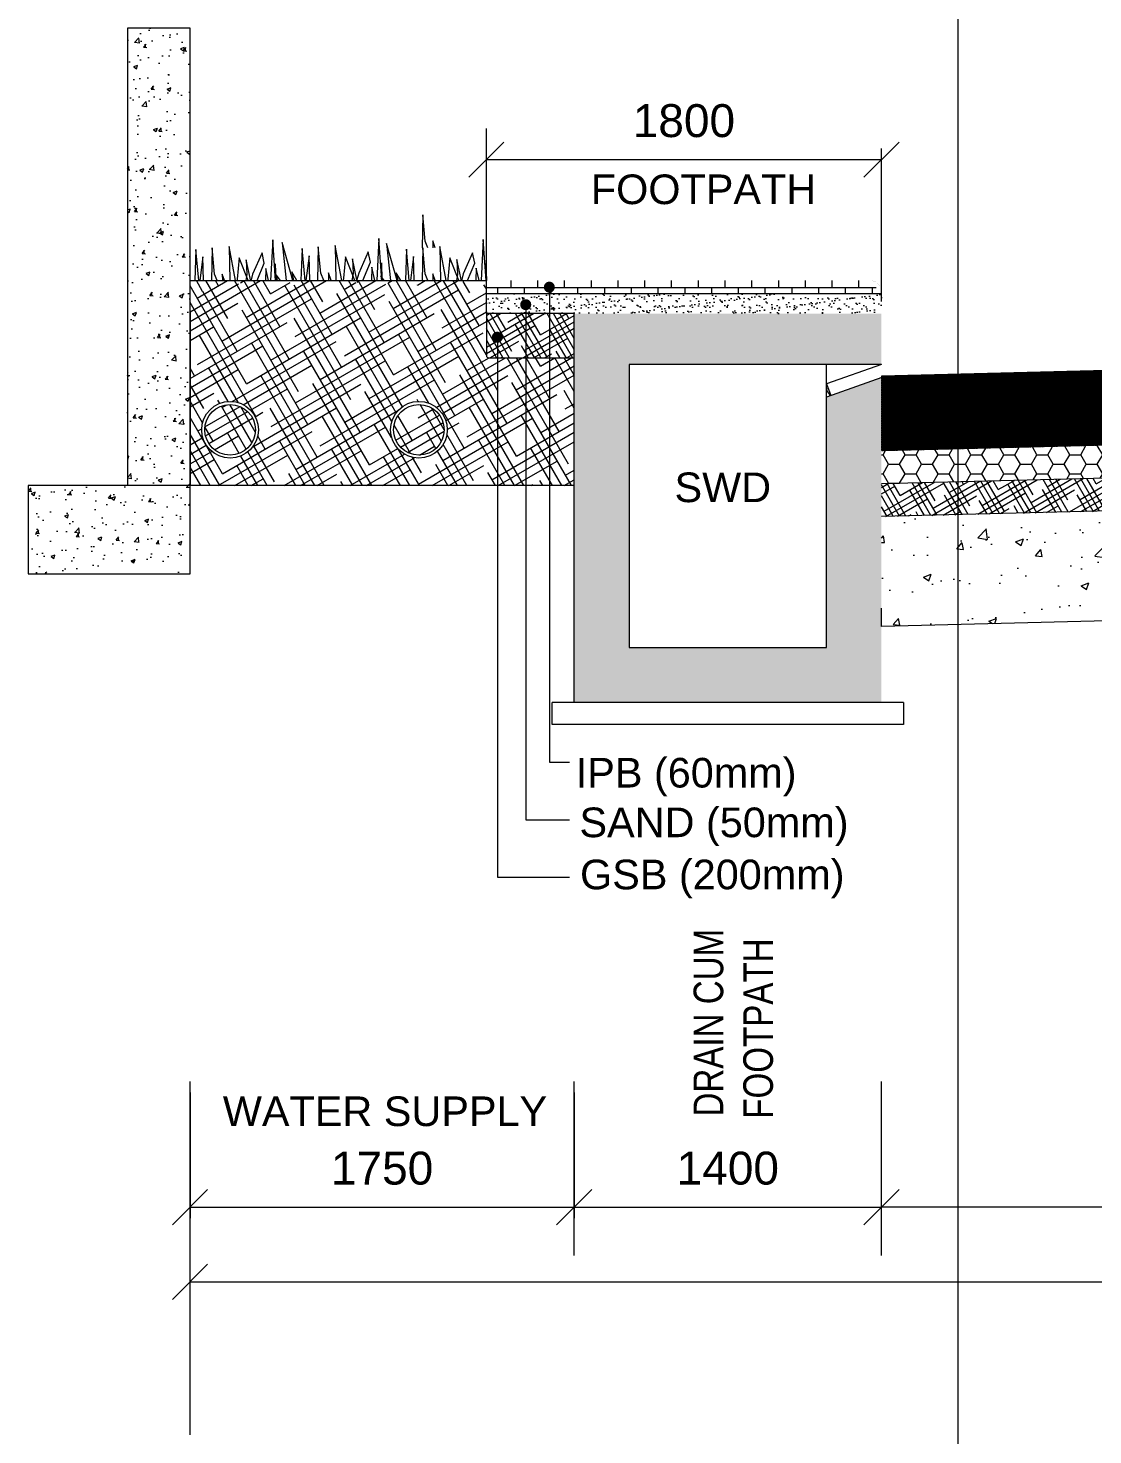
# Model space of a CAD drawing. Header units: inches. Extents: x 1863003 to 1881330, y 133141 to 515800.
# Drawn here: x 1865005 to 1869855, y 330832 to 337240 of the extents above; entities that cross this region are included whole.
import ezdxf

# ---------------------------------------------------------------- set-up
doc = ezdxf.new("R2010")
doc.units = ezdxf.units.IN
doc.header["$MEASUREMENT"] = 0
doc.layers.get('0').update_dxf_attribs({"color": 4, "linetype": 'ELEC_LINE', "lineweight": 13})
doc.layers.get('Defpoints').update_dxf_attribs({"lineweight": 13})
for name, color, linetype, lineweight in [('DIM', 7, 'Continuous', 13), ('DIMEN', 7, 'Continuous', 13), ('HATCH', 252, 'Continuous', 13)]:
    doc.layers.add(name, color=color, linetype=linetype, lineweight=lineweight)
doc.styles.add('ARIAL', font='arial.ttf')
doc.styles.get("Standard").update_dxf_attribs({"font": 'romans.shx'})
doc.linetypes.add('ELEC_LINE', pattern='A,12.7,-5.08,["EL",Standard,S=2.54,R=0,X=-2.54,Y=-1.27],-5.08', length=22.86)
doc.dimstyles.get("Standard").update_dxf_attribs({"dimtxt": 180, "dimasz": 160, "dimexe": 50, "dimexo": 50, "dimgap": 100, "dimtad": 1, "dimdec": 0, "dimzin": 0, "dimdsep": 46, "dimtxsty": 'ARIAL', "dimcen": 0.09, "dimclrd": 256, "dimclre": 256, "dimclrt": 256, "dimadec": 0, "dimazin": 0, "dimtm": 1e-09, "dimtfac": 1, "dimtdec": 0, "dimtofl": 0, "dimtmove": 0, "dimatfit": 3, "dimfxl": 0, "dimtolj": 1, "dimtzin": 0, "dimlwd": 9, "dimlwe": -1, "dimarcsym": 0})

# ---------------------------------------------------------------- blocks, each defined once
blk = doc.blocks.new('_Oblique')
at = {"color": 0, "linetype": 'ByBlock', "lineweight": -2}
blk.add_line((-0.5, -0.5), (0.5, 0.5), dxfattribs=at)
blk = doc.blocks.new('*D125')
at = {"layer": 'Defpoints', "color": 0, "ltscale": 0.02}
for p in [(1868892.303417261, 331869.4965176445), (1868892.303417261, 331869.4965176445), (1875892.303417261, 331869.4965176445)]:
    blk.add_point(p, dxfattribs=at)
at = {"layer": 'DIMEN', "lineweight": 9, "ltscale": 0.02}
blk.add_line((1875892.303417261, 331869.4965176445), (1868892.303417261, 331869.4965176445), dxfattribs=at)
at = {"layer": 'DIMEN', "lineweight": 9, "ltscale": 0.02, "xscale": 160, "yscale": 160, "zscale": 160, "rotation": 180}
blk.add_blockref('_Oblique', (1868892.303417261, 331869.4965176445), dxfattribs=at)
at = {"layer": 'DIMEN', "lineweight": 9, "ltscale": 0.02, "xscale": 160, "yscale": 160, "zscale": 160}
blk.add_blockref('_Oblique', (1875892.303417261, 331869.4965176445), dxfattribs=at)
at = {"layer": 'DIMEN', "ltscale": 0.02, "insert": (1872392.303417261, 332047.0544985449), "char_height": 150, "attachment_point": 5, "style": 'ARIAL'}
blk.add_mtext('\\A1;7.0m CARRIAGEWAY', dxfattribs=at)
blk = doc.blocks.new('*D126')
at = {"layer": 'Defpoints', "color": 0, "ltscale": 0.02}
for p in [(1867492.303417261, 331869.4965176445), (1868892.303417261, 331869.4965176445), (1868892.303417261, 331869.4965176445)]:
    blk.add_point(p, dxfattribs=at)
at = {"layer": 'DIMEN', "lineweight": 9, "ltscale": 0.02}
blk.add_line((1867492.303417261, 331869.4965176445), (1868892.303417261, 331869.4965176445), dxfattribs=at)
at = {"layer": 'DIMEN', "lineweight": 9, "ltscale": 0.02, "xscale": 160, "yscale": 160, "zscale": 160, "rotation": 180}
blk.add_blockref('_Oblique', (1867492.303417261, 331869.4965176445), dxfattribs=at)
at = {"layer": 'DIMEN', "lineweight": 9, "ltscale": 0.02, "xscale": 160, "yscale": 160, "zscale": 160}
blk.add_blockref('_Oblique', (1868892.303417261, 331869.4965176445), dxfattribs=at)
at = {"layer": 'DIMEN', "ltscale": 0.02, "insert": (1868192.303417261, 332046.0824658027), "char_height": 150, "attachment_point": 5, "style": 'ARIAL'}
blk.add_mtext('\\A1;1400', dxfattribs=at)
blk = doc.blocks.new('*D127')
at = {"layer": 'Defpoints', "color": 0, "ltscale": 0.02}
for p in [(1879742.303417261, 331529.2169270333), (1865742.303417261, 331351.6077865149), (1879742.303417261, 331351.6077865149)]:
    blk.add_point(p, dxfattribs=at)
at = {"layer": 'DIMEN', "ltscale": 0.02}
for p, q in [((1865742.303417261, 331401.6077865149), (1865742.303417261, 331579.2169270333)), ((1879742.303417261, 331401.6077865149), (1879742.303417261, 331579.2169270333))]:
    blk.add_line(p, q, dxfattribs=at)
at = {"layer": 'DIMEN', "lineweight": 9, "ltscale": 0.02}
blk.add_line((1865742.303417261, 331529.2169270333), (1879742.303417261, 331529.2169270333), dxfattribs=at)
at = {"layer": 'DIMEN', "lineweight": 9, "ltscale": 0.02, "xscale": 160, "yscale": 160, "zscale": 160, "rotation": 180}
blk.add_blockref('_Oblique', (1865742.303417261, 331529.2169270333), dxfattribs=at)
at = {"layer": 'DIMEN', "lineweight": 9, "ltscale": 0.02, "xscale": 160, "yscale": 160, "zscale": 160}
blk.add_blockref('_Oblique', (1879742.303417261, 331529.2169270333), dxfattribs=at)
at = {"layer": 'DIMEN', "ltscale": 0.02, "insert": (1872392.303417261, 331706.8260675517), "char_height": 150, "attachment_point": 5, "style": 'ARIAL'}
blk.add_mtext('\\A1;14000 ROW', dxfattribs=at)
blk = doc.blocks.new('*D130')
at = {"layer": 'Defpoints', "color": 0, "ltscale": 0.02}
for p in [(1865742.303417261, 332441.6540302401), (1867492.303417261, 332441.6540302401), (1867492.303417261, 331869.4965176445)]:
    blk.add_point(p, dxfattribs=at)
at = {"layer": 'DIMEN', "ltscale": 0.02}
for p, q in [((1865742.303417261, 332391.6540302401), (1865742.303417261, 331819.4965176445)), ((1867492.303417261, 332391.6540302401), (1867492.303417261, 331819.4965176445))]:
    blk.add_line(p, q, dxfattribs=at)
at = {"layer": 'DIMEN', "lineweight": 9, "ltscale": 0.02}
blk.add_line((1865742.303417261, 331869.4965176445), (1867492.303417261, 331869.4965176445), dxfattribs=at)
at = {"layer": 'DIMEN', "lineweight": 9, "ltscale": 0.02, "xscale": 160, "yscale": 160, "zscale": 160, "rotation": 180}
blk.add_blockref('_Oblique', (1865742.303417261, 331869.4965176445), dxfattribs=at)
at = {"layer": 'DIMEN', "lineweight": 9, "ltscale": 0.02, "xscale": 160, "yscale": 160, "zscale": 160}
blk.add_blockref('_Oblique', (1867492.303417261, 331869.4965176445), dxfattribs=at)
at = {"layer": 'DIMEN', "ltscale": 0.02, "insert": (1866617.303417261, 332046.0824658027), "char_height": 150, "attachment_point": 5, "style": 'ARIAL'}
blk.add_mtext('\\A1;1750', dxfattribs=at)
blk = doc.blocks.new('*D325')
at = {"layer": 'Defpoints', "color": 0, "ltscale": 0.02}
for p in [(1868892.303417261, 336641.0573087743), (1867092.303417261, 336540.4076926137), (1868892.303417261, 336540.4076926137)]:
    blk.add_point(p, dxfattribs=at)
at = {"layer": 'DIMEN', "ltscale": 0.02}
for p, q in [((1867092.303417261, 336590.4076926137), (1867092.303417261, 336691.0573087743)), ((1868892.303417261, 336590.4076926137), (1868892.303417261, 336691.0573087743))]:
    blk.add_line(p, q, dxfattribs=at)
at = {"layer": 'DIMEN', "lineweight": 9, "ltscale": 0.02}
blk.add_line((1867092.303417261, 336641.0573087743), (1868892.303417261, 336641.0573087743), dxfattribs=at)
at = {"layer": 'DIMEN', "lineweight": 9, "ltscale": 0.02, "xscale": 160, "yscale": 160, "zscale": 160, "rotation": 180}
blk.add_blockref('_Oblique', (1867092.303417261, 336641.0573087743), dxfattribs=at)
at = {"layer": 'DIMEN', "lineweight": 9, "ltscale": 0.02, "xscale": 160, "yscale": 160, "zscale": 160}
blk.add_blockref('_Oblique', (1868892.303417261, 336641.0573087743), dxfattribs=at)
at = {"layer": 'DIMEN', "ltscale": 0.02, "insert": (1867992.303417261, 336817.6432569326), "char_height": 150, "attachment_point": 5, "style": 'ARIAL'}
blk.add_mtext('\\A1;1800', dxfattribs=at)

msp = doc.modelspace()

# ---------------------------------------------------------------- hatches: boundary and pattern name
at = {"layer": 'DIM', "linetype": 'Continuous'}
h = msp.add_hatch(dxfattribs=at)
h.set_pattern_fill('AR-CONC')
h.set_pattern_definition([(49.99999999999999, (2550.000000000233, -176374.1760022175), (182.184668996004, -15.93908553890309), [19.05, -209.55]), (355, (2550.000000000233, -176374.1760022175), (-35.24342142496934, 191.0568452390351), [15.24, -167.64058417]), (100.4514447, (2565.182007000316, -176375.5042557174), (146.9412470903533, 175.1177519121951), [16.19000879999999, -178.0902445999999]), (46.18420000000001, (2550.000000000233, -176323.3760022175), (271.0790408921299, -42.04232793272715), [28.575, -314.325]), (96.63555760999992, (2572.589900000254, -176326.8795022175), (237.404134051503, 247.4261245977215), [24.28502314, -267.13560816]), (351.1841511700001, (2550.000000000233, -176323.3760022175), (237.404134064977, 247.4261245855326), [22.85996707, -251.45973192]), (21, (2575.40000000014, -176336.0760022175), (151.6143912691325, -102.2651981870876), [19.05, -209.55]), (326.0000000000001, (2575.40000000014, -176336.0760022175), (61.80202834764707, 184.1879661223193), [15.24, -167.64]), (71.45144499999999, (2588.034532600315, -176344.5981021175), (213.4164192787161, 81.92276888590524), [16.1900088, -178.0899376]), (37.50000000000001, (2550.000000000233, -176374.1760022175), (3.088603250591817, 84.55503887315311), [0, -165.608, 0, -170.18, 0, -168.275]), (7.499999999999999, (2550.000000000233, -176374.1760022175), (66.81966251030575, 100.1805748181195), [0, -97.02799999999999, 0, -161.798, 0, -64.135]), (327.5, (2493.35800000024, -176374.1760022175), (135.5905951668714, -5.728743992673444), [0, -63.5, 0, -198.12, 0, -262.89]), (317.5, (2467.958000000333, -176374.1760022175), (148.129181386018, 25.42649103333303), [0, -82.55, 0, -131.572, 0, -186.69])])
h.paths.add_polyline_path([(1865742.303417261, 335155.9794912097), (1865004.778138854, 335155.9794912097), (1865004.778138854, 334753.5572955288), (1865742.303417261, 334753.5572955288)])
h.paths.add_polyline_path([(1865742.303417261, 337239.967497574), (1865457.834269532, 337239.967497574), (1865457.834269532, 335155.9794912097), (1865742.303417261, 335155.9794912097)])
at = {"layer": 'DIM', "linetype": 'Continuous', "ltscale": 0.02}
h = msp.add_hatch(dxfattribs=at)
h.set_pattern_fill('HOUND', color=31, scale=600, angle=30, style=0)
h.set_pattern_definition([(29.99999999999999, (0, -176374.1760022175), (111.1538105676658, 107.4759526419164), [600, -300]), (120, (0, -176374.1760022175), (42.52404735808353, -148.6538105676658), [599.9999999999992, -299.9999999999996])])
h.paths.add_polyline_path([(1866053.902336172, 335410.3752076041, -1), (1865795.461542682, 335410.3752076041, -1)], flags=16)
h.paths.add_polyline_path([(1866039.898272255, 335410.3752076041, -1), (1865809.4656066, 335410.3752076041, -1)], flags=0)
h.paths.add_polyline_path([(1866914.155244723, 335410.3752076041, -1), (1866655.714451234, 335410.3752076041, -1)], flags=16)
h.paths.add_polyline_path([(1866900.151180806, 335410.3752076041, -1), (1866669.718515151, 335410.3752076041, -1)], flags=0)
edge = h.paths.add_edge_path()
edge.add_line((1865742.303417261, 336089.8510633713), (1865742.303417261, 335155.9794912097))
edge.add_line((1865742.303417261, 335155.9794912097), (1867492.303417261, 335155.9794912097))
edge.add_line((1867492.303417261, 335155.9794912097), (1867492.303417261, 335738.4429772687))
edge.add_line((1867492.303417261, 335738.4429772687), (1867102.303417261, 335738.4429772687))
edge.add_arc((1867102.303417261, 335748.4429772685), 9.999999999883585, 179.999999999333, 270, ccw=False)
edge.add_line((1867092.303417261, 335748.4429772687), (1867092.303417261, 335947.4615451442))
edge.add_line((1867092.303417261, 335947.4615451442), (1867092.303417261, 336089.8510633713))
edge.add_line((1867092.303417261, 336089.8510633713), (1867015.527431767, 336089.8510633713))
edge.add_line((1867015.527431767, 336089.8510633713), (1867015.349339976, 336086.3869265719))
edge.add_line((1867015.349339976, 336086.3869265719), (1867014.583806465, 336089.8510633713))
edge.add_line((1867014.583806465, 336089.8510633713), (1866986.2535397, 336089.8510633713))
edge.add_line((1866986.2535397, 336089.8510633713), (1866985.728248405, 336071.3559163286))
edge.add_line((1866985.728248405, 336071.3559163286), (1866960.072471217, 336089.8510633713))
edge.add_line((1866960.072471217, 336089.8510633713), (1866906.269807504, 336089.8510633713))
edge.add_line((1866906.269807504, 336089.8510633713), (1866907.660834026, 336086.3064500529))
edge.add_line((1866907.660834026, 336086.3064500529), (1866896.486392586, 336089.8510633713))
edge.add_line((1866896.486392586, 336089.8510633713), (1866781.795975475, 336089.8510633713))
edge.add_line((1866781.795975475, 336089.8510633713), (1866777.765545248, 336061.8137679016))
edge.add_line((1866777.765545248, 336061.8137679016), (1866768.241230892, 336089.8510633713))
edge.add_line((1866768.241230892, 336089.8510633713), (1866740.885840826, 336089.8510633713))
edge.add_line((1866740.885840826, 336089.8510633713), (1866740.952364679, 336075.7688503637))
edge.add_line((1866740.952364679, 336075.7688503637), (1866733.25001325, 336089.8510633713))
edge.add_line((1866733.25001325, 336089.8510633713), (1866677.158344511, 336089.8510633713))
edge.add_line((1866677.158344511, 336089.8510633713), (1866676.734894209, 336068.9337414243))
edge.add_line((1866676.734894209, 336068.9337414243), (1866667.50258883, 336089.8510633713))
edge.add_line((1866667.50258883, 336089.8510633713), (1866648.274263253, 336089.8510633713))
edge.add_line((1866648.274263253, 336089.8510633713), (1866635.673246163, 336047.5162813712))
edge.add_line((1866635.673246163, 336047.5162813712), (1866634.485447559, 336089.8510633713))
edge.add_line((1866634.485447559, 336089.8510633713), (1866547.495237845, 336089.8510633713))
edge.add_line((1866547.495237845, 336089.8510633713), (1866549.01230822, 336082.646953846))
edge.add_line((1866549.01230822, 336082.646953846), (1866546.965659947, 336089.8510633713))
edge.add_line((1866546.965659947, 336089.8510633713), (1866500.823903665, 336089.8510633713))
edge.add_line((1866500.823903665, 336089.8510633713), (1866502.493399678, 336073.6870009514))
edge.add_line((1866502.493399678, 336073.6870009514), (1866491.049144818, 336089.8510633713))
edge.add_line((1866491.049144818, 336089.8510633713), (1866252.12062531, 336089.8510633713))
edge.add_line((1866252.12062531, 336089.8510633713), (1866251.908611272, 336085.7270909912))
edge.add_line((1866251.908611272, 336085.7270909912), (1866250.997261854, 336089.8510633713))
edge.add_line((1866250.997261854, 336089.8510633713), (1866217.270753801, 336089.8510633713))
edge.add_line((1866217.270753801, 336089.8510633713), (1866216.645407021, 336067.8330311778))
edge.add_line((1866216.645407021, 336067.8330311778), (1866186.102815131, 336089.8510633713))
edge.add_line((1866186.102815131, 336089.8510633713), (1866122.052024995, 336089.8510633713))
edge.add_line((1866122.052024995, 336089.8510633713), (1866123.708008951, 336085.6312856114))
edge.add_line((1866123.708008951, 336085.6312856114), (1866110.405102475, 336089.8510633713))
edge.add_line((1866110.405102475, 336089.8510633713), (1865973.868891628, 336089.8510633713))
edge.add_line((1865973.868891628, 336089.8510633713), (1865969.070760406, 336056.4733306694))
edge.add_line((1865969.070760406, 336056.4733306694), (1865957.732290934, 336089.8510633713))
edge.add_line((1865957.732290934, 336089.8510633713), (1865925.166350379, 336089.8510633713))
edge.add_line((1865925.166350379, 336089.8510633713), (1865925.245545442, 336073.0865240767))
edge.add_line((1865925.245545442, 336073.0865240767), (1865916.076079456, 336089.8510633713))
edge.add_line((1865916.076079456, 336089.8510633713), (1865849.300283337, 336089.8510633713))
edge.add_line((1865849.300283337, 336089.8510633713), (1865848.796175836, 336064.9494896249))
edge.add_line((1865848.796175836, 336064.9494896249), (1865837.805336098, 336089.8510633713))
edge.add_line((1865837.805336098, 336089.8510633713), (1865814.914472316, 336089.8510633713))
edge.add_line((1865814.914472316, 336089.8510633713), (1865799.913261494, 336039.4525133713))
edge.add_line((1865799.913261494, 336039.4525133713), (1865798.499215537, 336089.8510633713))
edge.add_line((1865798.499215537, 336089.8510633713), (1865742.303417261, 336089.8510633713))
at = {"layer": 'DIM', "linetype": 'Continuous'}
h = msp.add_hatch(dxfattribs=at)
h.set_pattern_fill('AR-BRSTD', scale=0.6)
h.set_pattern_definition([(0, (0, -176231.7864839903), (0, 40.64508), []), (90, (0, -176231.7864839903), (-60.95999999999999, 40.64508), [40.64508, -40.64508])])
h.paths.add_polyline_path([(1868892.302093171, 336029.8510633713), (1868842.302093171, 336089.8510633713), (1867092.303417261, 336089.8510633713), (1867092.303417261, 336029.8510633713)])
h = msp.add_hatch(dxfattribs=at)
h.set_pattern_fill('AR-SAND')
h.set_pattern_definition([(37.50000000000001, (0, -176231.7864839903), (-1.600031295984046, 48.94132373293424), [0, -38.608, 0, -43.18, 0, -41.275]), (7.499999999999999, (0, -176231.7864839903), (44.95232831380027, 71.68251005683543), [0, -20.828, 0, -34.798, 0, -13.335]), (327.5, (-31.24200000008568, -176231.7864839903), (79.0992370241458, 0.1437184678545762), [0, -12.7, 0, -45.72, 0, -59.69]), (317.5, (-31.24200000008568, -176231.7864839903), (76.35564524722972, 22.29293232572163), [0, -6.35, 0, -29.972, 0, -34.29])])
h.paths.add_polyline_path([(1868892.302093171, 335939.8510633713), (1868892.302093171, 336029.8510633713), (1867092.303417261, 336029.8510633713), (1867092.303417261, 335939.8510633713)])
at = {"layer": 'DIM', "linetype": 'Continuous', "ltscale": 0.02}
h = msp.add_hatch(dxfattribs=at)
h.set_pattern_fill('HOUND', color=130, scale=400, angle=30, style=0)
h.set_pattern_definition([(29.99999999999999, (0, -176231.7864839903), (74.10254037844388, 71.65063509461096), [400, -200]), (120, (0, -176231.7864839903), (28.34936490538902, -99.10254037844388), [399.9999999999995, -199.9999999999998])])
h.paths.add_polyline_path([(1867492.303417261, 335739.8510633714), (1867492.303417261, 335939.8510633713), (1867092.303417261, 335939.8510633713), (1867092.303417261, 335911.0139331007), (1867092.303417261, 335739.8510633713)])
at = {"layer": 'DIM', "linetype": 'Continuous'}
h = msp.add_hatch(dxfattribs=at)
h.set_pattern_fill('AR-CONC', scale=10)
h.set_pattern_definition([(49.99999999999999, (0, -176524.1760022175), (71.72601826007535, -6.275213498259511), [7.5, -82.5]), (355, (0, -176524.1760022175), (-13.8751333613, 75.21921337000119), [6, -66]), (100.45144446, (5.9771681, -176524.6989366175), (57.8508846727112, 68.94399909686294), [6.374019199999994, -70.11421119999991]), (46.18420000000001, (0, -176504.1760022175), (106.7241330671572, -16.55192807930765), [11.25, -123.75]), (96.63563549, (8.8936745, -176505.5553329175), (93.46619456742283, 97.41186007745505), [9.5610342, -105.171376]), (351.1841639899999, (0, -176504.1760022175), (93.46619450547732, 97.41186002699902), [9, -99.0000001]), (21, (10, -176509.1760022175), (59.69070521184616, -40.26188906653388), [7.5, -82.5]), (326.0000000000001, (10, -176509.1760022175), (24.33153319215817, 72.5150045046853), [6, -66]), (71.45144474, (14.9742254, -176512.5311596175), (84.02223767299711, 32.25311528063538), [6.374019000000001, -70.1142112]), (37.50000000000001, (0, -176524.1760022175), (1.215985531729067, 33.28938538313115), [0, -65.19999999999999, 0, -67, 0, -66.25]), (7.499999999999999, (0, -176524.1760022175), (26.30695374421486, 39.44117118823603), [0, -38.2, 0, -63.7, 0, -25.25]), (327.5, (-22.3, -176524.1760022175), (53.3822436172409, -2.255487173437976), [0, -25, 0, -78, 0, -103.5]), (317.5, (-32.3, -176524.1760022175), (58.31861693423862, 10.01049823323177), [0, -32.5, 0, -51.8, 0, -73.5])])
edge = h.paths.add_edge_path()
edge.add_line((1876142.303417261, 335559.2255704133), (1875892.303417261, 335647.4615451442))
edge.add_line((1875892.303417261, 335647.4615451442), (1875892.303417261, 334167.9234927617))
edge.add_line((1875892.303417261, 334167.9234927617), (1877292.303417261, 334167.9234927617))
edge.add_line((1877292.303417261, 334167.9234927617), (1877292.303417261, 335787.4615451442))
edge.add_arc((1877459.64968594, 335860.9207748661), 182.7594924270713, 166.0201188885562, 203.6998144573978, ccw=False)
edge.add_line((1877282.303417261, 335905.0720269171), (1875902.303417261, 335905.0720269171))
edge.add_arc((1875724.957148584, 335860.9207748652), 182.7594924245774, -23.699814457440596, 13.979881111921088, ccw=False)
edge.add_line((1875892.303417261, 335787.4615451442), (1875892.303417261, 335707.5355884685))
edge.add_line((1875892.303417261, 335707.5355884685), (1877042.303417261, 335707.5355884685))
edge.add_line((1877042.303417261, 335707.5355884685), (1877042.303417261, 334417.9234927617))
edge.add_line((1877042.303417261, 334417.9234927617), (1876142.303417261, 334417.9234927617))
edge.add_line((1876142.303417261, 334417.9234927617), (1876142.303417261, 335559.2255704133))
edge = h.paths.add_edge_path()
edge.add_line((1868892.303417261, 335647.4615451442), (1868642.303417261, 335559.2255704133))
edge.add_line((1868642.303417261, 335559.2255704133), (1868642.303417261, 334417.9234927617))
edge.add_line((1868642.303417261, 334417.9234927617), (1867742.303417261, 334417.9234927617))
edge.add_line((1867742.303417261, 334417.9234927617), (1867742.303417261, 335707.5355884685))
edge.add_line((1867742.303417261, 335707.5355884685), (1868892.303417261, 335707.5355884685))
edge.add_line((1868892.303417261, 335707.5355884685), (1868892.303417261, 335787.4615451442))
edge.add_arc((1869099.940649027, 335877.6098382173), 226.3623969641322, 164.0402062105401, 203.4686763534831, ccw=False)
edge.add_line((1868882.303417261, 335939.8510633713), (1867502.303417261, 335939.8510633713))
edge.add_arc((1867284.666185495, 335877.6098382173), 226.3623969641368, -23.46867635348309, 15.959793789459923, ccw=False)
edge.add_line((1867492.303417261, 335787.4615451442), (1867492.303417261, 334167.9234927617))
edge.add_line((1867492.303417261, 334167.9234927617), (1868892.303417261, 334167.9234927617))
edge.add_line((1868892.303417261, 334167.9234927617), (1868892.303417261, 335647.4615451442))
h = msp.add_hatch(dxfattribs=at)
h.set_pattern_fill('AR-CONC', scale=10)
h.set_pattern_definition([(49.99999999999999, (0, 197691.4722040729), (71.72601826007535, -6.275213498259511), [7.5, -82.5]), (355, (0, 197691.4722040729), (-13.8751333613, 75.21921337000119), [6, -66]), (100.45144446, (5.9771681, 197690.9492696729), (57.8508846727112, 68.94399909686294), [6.374019199999997, -70.11421119999996]), (46.18420000000001, (0, 197711.4722040729), (106.7241330671572, -16.55192807930765), [11.25, -123.75]), (96.63563549, (8.8936745, 197710.0928733729), (93.46619456742283, 97.41186007745505), [9.5610342, -105.171376]), (351.1841639899999, (0, 197711.4722040729), (93.46619450547732, 97.41186002699902), [9, -99.0000001]), (21, (10, 197706.4722040729), (59.69070521184616, -40.26188906653388), [7.5, -82.5]), (326.0000000000001, (10, 197706.4722040729), (24.33153319215817, 72.5150045046853), [6, -66]), (71.45144474, (14.9742254, 197703.1170466729), (84.02223767299711, 32.25311528063538), [6.374019000000001, -70.1142112]), (37.50000000000001, (0, 197691.4722040729), (1.215985531729067, 33.28938538313115), [0, -65.19999999999999, 0, -67, 0, -66.25]), (7.499999999999999, (0, 197691.4722040729), (26.30695374421486, 39.44117118823603), [0, -38.2, 0, -63.7, 0, -25.25]), (327.5, (-22.3, 197691.4722040729), (53.3822436172409, -2.255487173437976), [0, -25, 0, -78, 0, -103.5]), (317.5, (-32.3, 197691.4722040729), (58.31861693423862, 10.01049823323177), [0, -32.5, 0, -51.8, 0, -73.5])])
h.paths.add_polyline_path([(1867492.303417261, 334167.9234927617), (1868892.302093171, 334167.9234927617), (1868892.302093171, 335647.4610778147), (1868642.303417261, 335559.2255704133), (1868642.303417261, 334417.9234927617), (1867742.303417261, 334417.9234927617), (1867742.303417261, 335707.5355884685), (1868892.302093171, 335707.5355884685), (1868892.302093171, 335939.8510633713), (1867492.303417261, 335939.8510633713)])
at = {"layer": 'DIM', "linetype": 'Continuous', "ltscale": 0.02}
h = msp.add_hatch(dxfattribs=at)
h.set_pattern_fill('HONEY', color=31, scale=400, style=0)
h.set_pattern_definition([(0, (0, -176524.1760022175), (75, 43.30127018922193), [50, -100]), (120, (0, -176524.1760022175), (-74.99999999999997, 43.30127018922194), [49.99999999999996, -99.99999999999991]), (59.99999999999999, (0, -176524.1760022175), (1.665334536937735e-14, 86.60254037844388), [-100, 50])])
h.paths.add_polyline_path([(1868892.303417261, 335314.9657129647), (1872392.303417261, 335402.4988841726), (1872392.303417261, 335252.4519809583), (1868892.303417261, 335164.9188097504)])
h = msp.add_hatch(dxfattribs=at)
h.set_pattern_fill('HOUND', color=130, scale=400, angle=30, style=0)
h.set_pattern_definition([(29.99999999999999, (0, -176524.1760022175), (74.10254037844388, 71.65063509461096), [400, -200]), (120, (0, -176524.1760022175), (28.34936490538902, -99.10254037844388), [399.9999999999997, -199.9999999999998])])
h.paths.add_polyline_path([(1868892.303417261, 335164.9188097504), (1872392.303417261, 335252.4519809583), (1872392.303417261, 335102.405077744), (1868892.303417261, 335014.8719065362)])
h = msp.add_hatch(dxfattribs=at)
h.set_pattern_fill('AR-CONC', scale=50, style=0)
h.set_pattern_definition([(49.99999999999999, (0, -176524.1760022175), (358.6300913003767, -31.37606749129755), [37.5, -412.5]), (355, (0, -176524.1760022175), (-69.3756668065, 376.0960668500059), [30, -330]), (100.45144446, (29.8858405, -176526.7906742175), (289.254423363556, 344.7199954843147), [31.87009599999998, -350.5710559999997]), (46.18420000000001, (0, -176424.1760022175), (533.6206653357862, -82.75964039653827), [56.25, -618.75]), (96.63563549, (44.4683725, -176431.0726557175), (467.3309728371142, 487.0593003872752), [47.805171, -525.8568799999999]), (351.1841639899999, (0, -176424.1760022175), (467.3309725273866, 487.0593001349951), [45, -495.0000004999999]), (21, (50, -176449.1760022175), (298.4535260592309, -201.3094453326694), [37.5, -412.5]), (326.0000000000001, (50, -176449.1760022175), (121.6576659607909, 362.5750225234265), [30, -330]), (71.45144474, (74.871127, -176465.9517892175), (420.1111883649855, 161.2655764031769), [31.870095, -350.571056]), (37.50000000000001, (0, -176524.1760022175), (6.079927658645334, 166.4469269156558), [0, -326, 0, -335, 0, -331.25]), (7.499999999999999, (0, -176524.1760022175), (131.5347687210743, 197.2058559411801), [0, -191, 0, -318.5, 0, -126.25]), (327.5, (-111.5, -176524.1760022175), (266.9112180862045, -11.27743586718988), [0, -125, 0, -390, 0, -517.5]), (317.5, (-161.5, -176524.1760022175), (291.5930846711931, 50.05249116615887), [0, -162.5, 0, -259, 0, -367.5])])
h.paths.add_polyline_path([(1868892.303417261, 335014.8719065362), (1872392.303417261, 335102.405077744), (1872392.303417261, 334602.2487336964), (1868892.303417261, 334514.7155624885)])
at = {"layer": 'HATCH', "linetype": 'Continuous', "ltscale": 0.02}
h = msp.add_hatch(dxfattribs=at)
h.set_pattern_fill('ANSI31', color=141, scale=10)
h.set_pattern_definition([(45, (0, -176524.1760022175), (-0.8838834764831844, 0.8838834764831844), [])])
h.paths.add_polyline_path([(1868892.303417261, 335647.4615451442), (1868892.303417261, 335655.0720269171), (1872392.303417261, 335742.6051981249), (1872392.303417261, 335402.4988841726), (1868892.303417261, 335314.9657129647)])

# ---------------------------------------------------------------- linework, layer by layer
at = {"color": 8, "linetype": 'Continuous', "ltscale": 0.02}
msp.add_xline((1869242.303417261, 502880.9297705453), (0, 1), dxfattribs=at)
at = {"color": 66, "linetype": 'Continuous', "lineweight": 9, "ltscale": 0.25, "flags": 128}
for points in [[(1866826.163606855, 336239.8510633713), (1866813.953880031, 336270.0641365701), (1866802.284697008, 336389.743311011), (1866799.25027809, 336239.8510633713)], [(1865781.822530891, 336089.8510633713), (1865768.677048653, 336231.5113990674), (1865763.816800016, 336089.8510633713)], [(1865866.320957386, 336089.8510633713), (1865854.503296279, 336119.0939666101), (1865842.834113256, 336238.7731410509), (1865839.81933446, 336089.8510633713)], [(1865949.166731185, 336089.8510633713), (1865920.163015115, 336244.6281239364), (1865923.200957523, 336089.8510633713)], [(1866131.460595045, 336089.8510633713), (1866119.031317674, 336276.2335851309), (1866109.449364312, 336089.8510633713)], [(1866211.204899132, 336089.8510633713), (1866162.05529152, 336262.8554633012), (1866179.923952774, 336089.8510633713)], [(1866266.113395103, 336089.8510633713), (1866252.483275119, 336236.7340257097), (1866247.443842493, 336089.8510633713)], [(1866352.237755133, 336089.8510633713), (1866338.309522745, 336124.3165932525), (1866326.640339722, 336243.9957676933), (1866323.519834063, 336089.8510633713)], [(1866433.951627098, 336089.8510633713), (1866403.969241581, 336249.8507505787), (1866407.109692971, 336089.8510633713)], [(1866529.64277293, 336089.8510633713), (1866564.164593927, 336174.1724752223), (1866554.266704016, 336221.030476913), (1866511.338852041, 336124.4563271202), (1866502.6886529, 336093.0391543265), (1866481.974962603, 336189.8128630045), (1866485.04667226, 336122.4811325726), (1866479.689435669, 336089.8510633713)], [(1866615.615102426, 336089.8510633713), (1866602.83754414, 336281.4562117732), (1866592.98709476, 336089.8510633713)], [(1866685.64115664, 336089.8510633713), (1866637.699648806, 336258.6030066188), (1866655.129097486, 336089.8510633713)], [(1866741.363142327, 336089.8510633713), (1866728.127632406, 336232.4815690274), (1866723.234098041, 336089.8510633713)], [(1866826.163606855, 336089.8510633713), (1866813.953880031, 336120.0641365701), (1866802.284697008, 336239.743311011), (1866799.25027809, 336089.8510633713)], [(1866859.378093212, 336239.8510633713), (1866848.837574438, 336270.8798207382), (1866848.98415314, 336239.8510633713)], [(1866908.799115353, 336089.8510633713), (1866879.613598868, 336245.5982938964), (1866882.670583635, 336089.8510633713)], [(1867090.975876449, 336089.8510633713), (1867078.481901427, 336277.2037550909), (1867068.850071482, 336089.8510633713)], [(1865804.273313681, 336089.8510633713), (1865801.236174153, 336198.0989089211), (1865786.954701766, 336089.8510633713)], [(1866007.311793716, 336089.8510633713), (1865966.739420888, 336193.2375701994), (1865957.212279895, 336095.8599877913), (1865956.861746207, 336089.8510633713)], [(1866047.974729141, 336089.8510633715), (1866080.358367461, 336168.9498485799), (1866070.46047755, 336215.8078502706), (1866027.532625575, 336119.2337004779), (1866018.882426434, 336087.8165276842), (1865998.168736137, 336184.5902363622), (1866001.240445794, 336117.2585059303), (1865996.740665139, 336089.8510633713)], [(1866129.226549257, 336123.351569899), (1866130.736802309, 336166.1328882083), (1866132.826259309, 336089.8510633713)], [(1866288.226072817, 336089.8510633713), (1866285.042400619, 336203.3215355634), (1866270.071890979, 336089.8510633713)], [(1866493.167556062, 336089.8510633713), (1866450.545647354, 336198.4601968417), (1866441.018506361, 336101.0826144336), (1866440.363308069, 336089.8510633713)], [(1866613.032775723, 336128.5741965413), (1866614.543028775, 336171.3555148506), (1866616.775540216, 336089.8510633713)], [(1866763.751117758, 336089.8510633713), (1866760.686757906, 336199.0690788811), (1866746.277288001, 336089.8510633713)], [(1866967.143105075, 336089.8510633713), (1866926.190004641, 336194.2077401594), (1866916.662863648, 336096.8301577513), (1866916.255734597, 336089.8510633713)], [(1867007.028118005, 336089.8510633713), (1867039.808951213, 336169.9200185399), (1867029.911061302, 336216.7780202307), (1866986.983209327, 336120.2038704378), (1866978.333010186, 336088.7866976442), (1866957.619319889, 336185.5604063222), (1866960.691029546, 336118.2286758904), (1866956.031965441, 336089.8510633713)], [(1867088.67713301, 336124.3217398589), (1867090.187386061, 336167.1030581683), (1867092.303417261, 336089.8510633713)], [(1865899.597941164, 336089.8510633713), (1865889.386990686, 336119.9096507783), (1865889.528986341, 336089.8510633713)], [(1866099.233636084, 336089.8510633713), (1866086.990042132, 336145.2548879625), (1866085.416486286, 336089.8510633713)], [(1866154.308200488, 336089.8510633712), (1866135.363049761, 336116.6095201365), (1866139.334359981, 336089.8510633713)], [(1866229.60215023, 336089.8510633713), (1866205.365688107, 336129.8842374117), (1866213.796035, 336089.8510633713)], [(1866385.178302299, 336089.8510633713), (1866373.193217152, 336125.1322774206), (1866373.359884302, 336089.8510633713)], [(1866584.194001645, 336089.8510633713), (1866570.796268598, 336150.4775146048), (1866569.074381933, 336089.8510633713)], [(1866626.941792485, 336089.8510633713), (1866611.007407048, 336112.3570634542), (1866614.347596242, 336089.8510633713)], [(1866702.672030029, 336089.8510633715), (1866681.010045393, 336125.6317807293), (1866688.544892845, 336089.8510633713)], [(1866859.378093212, 336089.8510633713), (1866848.837574438, 336120.8798207382), (1866848.98415314, 336089.8510633713)], [(1867058.898615993, 336089.8510633713), (1867046.440625885, 336146.2250579224), (1867044.839515684, 336089.8510633713)]]:
    msp.add_lwpolyline(points, dxfattribs=at)
at = {"color": 7, "linetype": 'Continuous', "ltscale": 0.02, "const_width": 0.2}
msp.add_lwpolyline([(1867092.303417261, 336089.8510633713), (1868842.302093171, 336089.8510633713, -0.4142135623730951), (1868892.302093171, 336039.8510633713), (1868892.302093171, 334167.9234927617)], format="xyb", dxfattribs=at)
at = {"color": 7, "linetype": 'Continuous', "ltscale": 0.02}
for points in [[(1867092.303417261, 335947.4615451442), (1867092.303417261, 336089.8510633713)], [(1867492.303417261, 334167.9234927617), (1867492.303417261, 335939.8510633713)], [(1867742.303417261, 335707.5355884685), (1867742.303417261, 334417.9234927617), (1868642.303417261, 334417.9234927617), (1868642.303417261, 335707.5355884685)], [(1868892.303417261, 335707.5355884685), (1867742.303417261, 335707.5355884685)], [(1867392.303417261, 334067.9234927617), (1867392.303417261, 334167.9234927617)], [(1868992.303417261, 334167.9234927617), (1867392.303417261, 334167.9234927617)], [(1868992.303417261, 334167.9234927617), (1868992.303417261, 334067.9234927617)], [(1868992.303417261, 334067.9234927617), (1867392.303417261, 334067.9234927617)]]:
    msp.add_lwpolyline(points, dxfattribs=at)
at = {"color": 7, "linetype": 'Continuous', "ltscale": 0.02, "const_width": 0.2}
msp.add_lwpolyline([(1868892.302093171, 335939.8510633713), (1867092.303417261, 335939.8510633713)], dxfattribs=at)
at = {"color": 6, "linetype": 'Continuous', "ltscale": 0.02}
for points in [[(1872392.303417261, 335742.6051981249), (1868892.303417261, 335655.0720269171)], [(1872392.303417261, 335402.4988841726), (1868892.303417261, 335314.9657129647)], [(1872392.303417261, 335252.4519809583), (1868892.303417261, 335164.9188097504)], [(1872392.303417261, 335102.405077744), (1868892.303417261, 335014.8719065362)], [(1872404.804247144, 334602.5613729199), (1868892.303417261, 334514.7155624885), (1868892.303417261, 334597.4615451442)]]:
    msp.add_lwpolyline(points, dxfattribs=at)
at = {"color": 8, "linetype": 'Continuous', "ltscale": 0.02}
for points in [[(1865742.303417261, 330832.1205851613), (1865742.303417261, 332441.6540302401)], [(1867492.303417261, 331649.2941387133), (1867492.303417261, 332441.6540302401)], [(1868892.303417261, 331649.2941387133), (1868892.303417261, 332441.6540302401)]]:
    msp.add_lwpolyline(points, dxfattribs=at)
at = {"layer": 'DIM', "color": 7, "linetype": 'Continuous'}
for points in [[(1865742.303417261, 335155.9794912097), (1865742.303417261, 337239.967497574), (1865457.834269532, 337239.967497574), (1865457.834269532, 335155.9794912097)], [(1865742.303417261, 336089.8510633713), (1867092.303417261, 336089.8510633713)], [(1868892.302093171, 336029.8510633713), (1867092.303417261, 336029.8510633713)], [(1865742.303417261, 335947.4615451442), (1865742.303417261, 335155.9794912097)], [(1867492.303417261, 335939.8510633713), (1867092.303417261, 335939.8510633713)], [(1868892.303417261, 335707.5355884685), (1868642.303417261, 335619.2996137377)], [(1868894.207854668, 335648.1337047081), (1868642.303417261, 335559.2255704133)], [(1868642.303417261, 335619.2996137377), (1868661.157537917, 335565.8800172686)], [(1865742.303417261, 335155.9794912097), (1865004.778138854, 335155.9794912097), (1865004.778138854, 334753.5572955288), (1865742.303417261, 334753.5572955288), (1865742.303417261, 335155.9794912097)], [(1867492.303417261, 335155.9794912097), (1865742.303417261, 335155.9794912097)]]:
    msp.add_lwpolyline(points, dxfattribs=at)
at = {"layer": 'DIM', "color": 8, "linetype": 'Continuous'}
for points in [[(1867092.303417261, 336137.3279606656), (1867092.303417261, 336783.4468270015)], [(1868892.303417261, 335995.2632505188), (1868892.303417261, 336641.3821168547)]]:
    msp.add_lwpolyline(points, dxfattribs=at)
at = {"layer": 'DIM', "color": 7, "linetype": 'Continuous'}
msp.add_lwpolyline([(1867092.303417261, 335947.4615451442), (1867092.303417261, 335748.4429772687, 0.4142135623730951), (1867102.303417261, 335738.4429772687), (1867492.303417261, 335738.4429772687)], format="xyb", dxfattribs=at)
for centre, radius in [((1865924.681939427, 335410.3752076041), 129.2203967447354), ((1865924.681939427, 335410.3752076041), 115.2163328276442), ((1866784.934847979, 335410.3752076041), 129.2203967447354), ((1866784.934847979, 335410.3752076041), 115.2163328276442)]:
    msp.add_circle(centre, radius, dxfattribs=at)
msp.add_arc((1868690.998183514, 335606.449112734), 50.36184703248711, 165.2167313810519, 233.663615699347, dxfattribs=at)

# ---------------------------------------------------------------- texts
at = {"layer": 'DIMEN', "linetype": 'Continuous', "style": 'ARIAL'}
for s, p in [('FOOTPATH', (1867568.277393778, 336438.3219985581)), ('SWD', (1867949.551572415, 335080.8023308731)), ('IPB (60mm)', (1867499.50367577, 333780.8084981358)), ('SAND (50mm)', (1867516.520968407, 333554.6789446713)), ('GSB (200mm)', (1867519.034089751, 333317.317050843)), ('WATER SUPPLY', (1865891.82605013, 332238.6309564668))]:
    msp.add_text(s, height=135, dxfattribs=at).set_placement(p)
at = {"layer": 'DIMEN', "linetype": 'Continuous', "style": 'ARIAL', "width": 0.8}
for s, p in [('DRAIN CUM', (1868171.393432518, 332282.2589247893)), ('FOOTPATH', (1868397.884459657, 332272.2063449577))]:
    msp.add_text(s, height=135, rotation=90, dxfattribs=at).set_placement(p)

# ---------------------------------------------------------------- dimensions: what is measured, and where the dimension line sits
at = {"layer": 'DIMEN', "ltscale": 0.02}
for p1, p2, distance, picture, middle in [((1867092.303417261, 336540.4076926137), (1868892.303417261, 336540.4076926137), 100.64961616060464, '*D325', (1867992.303417261, 336817.6432569326)), ((1865742.303417261, 332441.6540302401), (1867492.303417261, 332441.6540302401), -572.157512595586, '*D130', (1866617.303417261, 332046.0824658027)), ((1867492.303417261, 331869.4965176445), (1868892.303417261, 331869.4965176445), 0, '*D126', (1868192.303417261, 332046.0824658027))]:
    dim = msp.add_aligned_dim(p1=p1, p2=p2, distance=distance, dimstyle='Standard', override={"dimtxt": 150, "dimblk1": 'Oblique', "dimblk2": 'Oblique', "dimsah": 1}, dxfattribs=at)
    dim.commit()
    dim.dimension.update_dxf_attribs({"geometry": picture, "text_midpoint": middle})
dim = msp.add_aligned_dim(p1=(1875892.303417261, 331869.4965176445), p2=(1868892.303417261, 331869.4965176445), distance=0, text='7.0m CARRIAGEWAY', dimstyle='Standard', override={"dimtxt": 150, "dimblk1": 'Oblique', "dimblk2": 'Oblique', "dimsah": 1}, dxfattribs=at)
dim.commit()
dim.dimension.update_dxf_attribs({"geometry": '*D125', "text_midpoint": (1872392.303417261, 332047.0544985449)})
dim = msp.add_linear_dim(base=(1879742.303417261, 331529.2169270333), p1=(1865742.303417261, 331351.6077865149), p2=(1879742.303417261, 331351.6077865149), angle=0, text='<> ROW', dimstyle='Standard', override={"dimtxt": 150, "dimblk1": 'Oblique', "dimblk2": 'Oblique', "dimsah": 1}, dxfattribs=at)
dim.commit()
dim.dimension.update_dxf_attribs({"geometry": '*D127', "text_midpoint": (1872392.303417261, 331529.2169270333), "dimtype": 161})

# ---------------------------------------------------------------- leaders
at = {"layer": 'DIMEN', "lineweight": 9, "ltscale": 0.02}
for points in [[(1867379.258591367, 336060.0891619413), (1867379.258591367, 333896.8923996638), (1867471.573402609, 333896.8923996638)], [(1867271.553836225, 335980.3594074352), (1867271.553836225, 333634.3923996638), (1867471.573402609, 333634.3923996638)], [(1867142.307401614, 335831.9750005736), (1867142.307401614, 333371.8923996638), (1867471.573402609, 333371.8923996638)]]:
    msp.add_leader(points, dimstyle='Standard', override={"dimasz": 50, "dimldrblk": 'Dot'}, dxfattribs=at)

doc.saveas('drawing.dxf')
